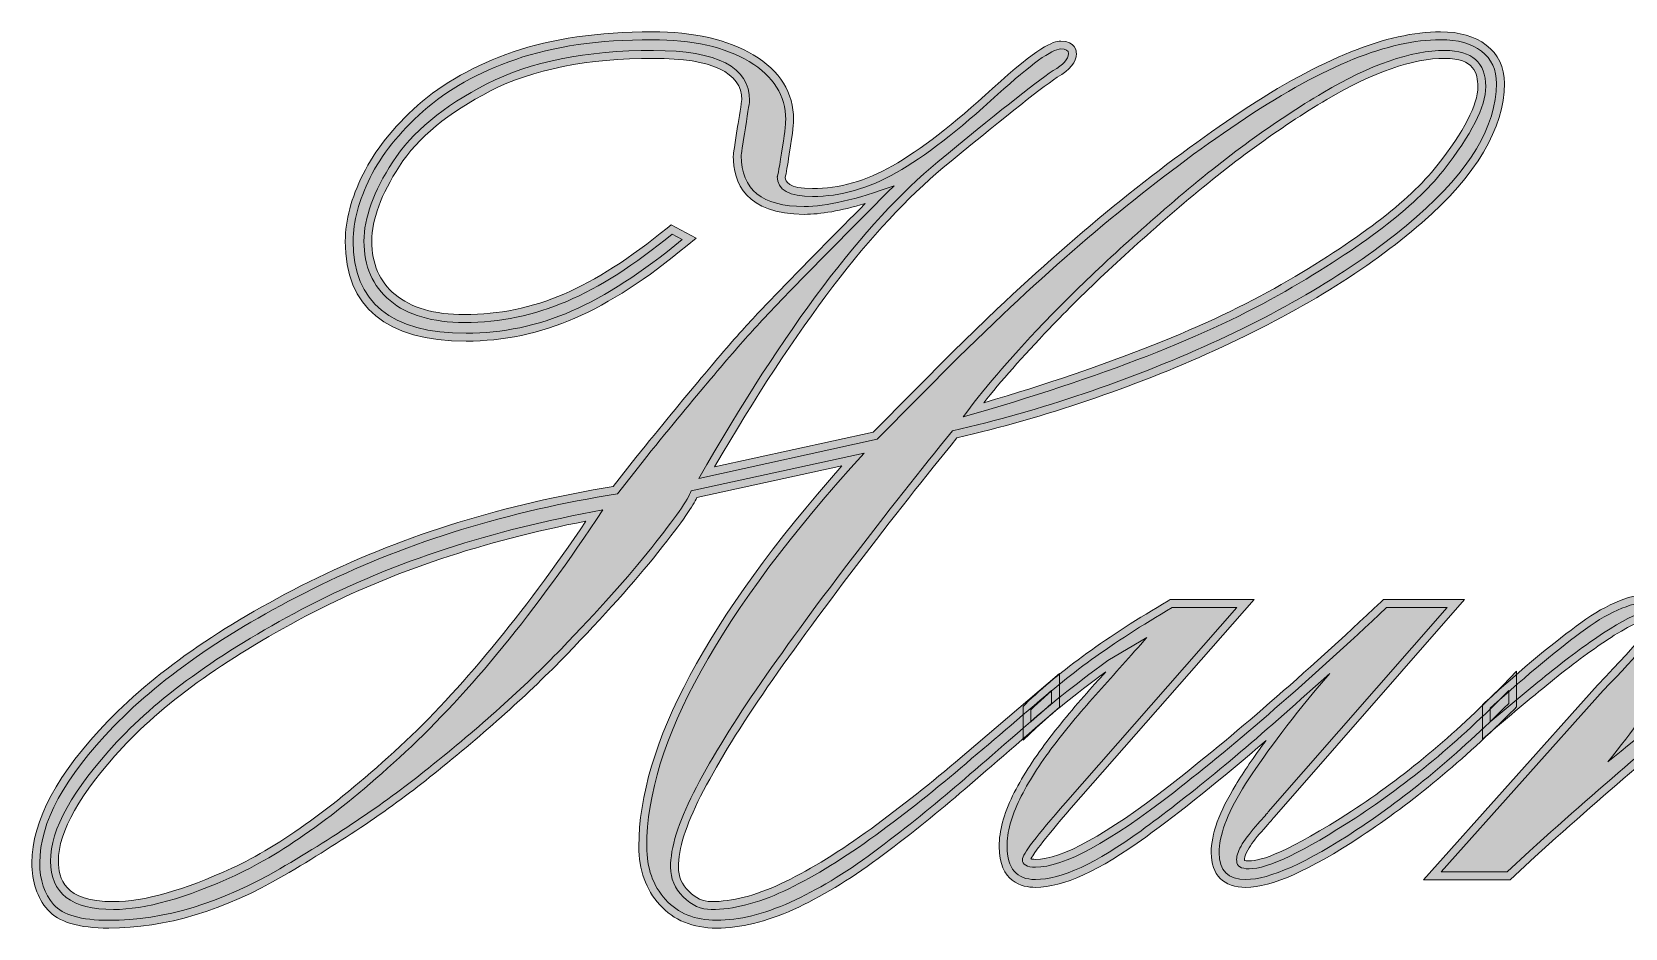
# Model space of a CAD drawing. Header units: inches. Extents: x 287 to 692, y -244 to -130.
# Drawn here: x 286.9 to 489.4, y -244.2 to -130.3 of the extents above; entities that cross this region are included whole.
import ezdxf

# ---------------------------------------------------------------- set-up
doc = ezdxf.new("R2010")
doc.units = ezdxf.units.IN
doc.header["$MEASUREMENT"] = 0
doc.layers.add('Layer 1', color=7, linetype='Continuous')

# ---------------------------------------------------------------- blocks, each defined once
blk = doc.blocks.new('block 2')
at = {"layer": 'Layer 1', "true_color": 0x231f20}
h = blk.add_hatch(color=250, dxfattribs=at)
h.dxf.hatch_style = 2
edge = h.paths.add_edge_path()
edge.add_spline(control_points=[(373.9, -244.23), (370.89, -244.23), (368.45, -243.23), (366.67, -241.26), (364.91, -239.33), (364.02, -236.83), (364.02, -233.85), (364.02, -221.08), (372.7, -204.82), (389.84, -185.49), (389.84, -185.49), (371.4, -189.51), (371.4, -189.51), (370.93, -190.47), (369.76, -192.32), (366.43, -196.49), (363.46, -200.21), (359.56, -204.58), (354.85, -209.45), (350.12, -214.34), (344.42, -219.47), (337.91, -224.67), (332.75, -228.85), (326.35, -233.18), (318.89, -237.55), (311.32, -241.98), (303.84, -244.23), (296.66, -244.23), (292.81, -244.23), (290.26, -243.46), (288.88, -241.89), (287.54, -240.37), (286.87, -238.36), (286.87, -235.91), (286.87, -230.58), (290.14, -224.52), (296.58, -217.88), (302.91, -211.34), (311.86, -205.23), (323.17, -199.7), (334.37, -194.24), (347.01, -190.33), (360.76, -188.1), (360.76, -188.1), (363.64, -184.41), (363.64, -184.41), (370.02, -176.53), (374.75, -170.9), (377.71, -167.65), (380.33, -164.77), (385.39, -159.57), (392.78, -152.15), (389.69, -153.06), (387.13, -153.51), (385.04, -153.51), (377.59, -153.51), (376.03, -149.46), (376.03, -146.06), (376.03, -145.94), (376.03, -145.78), (376.58, -142.34), (376.72, -141.47), (377.08, -139.17), (377.11, -138.94), (377.1, -135.48), (373.33, -133.68), (365.9, -133.68), (357.5, -133.68), (350.53, -135.07), (345.16, -137.82), (339.81, -140.56), (335.92, -143.78), (333.58, -147.39), (331.26, -150.98), (330.08, -154.18), (330.08, -156.9), (330.08, -159.81), (331.05, -162.03), (333.04, -163.7), (335.06, -165.39), (338.03, -166.25), (341.87, -166.25), (346.21, -166.25), (350.45, -165.38), (354.47, -163.65), (358.53, -161.9), (362.95, -159.08), (367.61, -155.25), (367.61, -155.25), (368.12, -154.82), (368.12, -154.82), (368.12, -154.82), (371.29, -156.53), (371.29, -156.53), (371.29, -156.53), (370.15, -157.47), (370.15, -157.47), (365.09, -161.68), (360.29, -164.79), (355.9, -166.7), (351.46, -168.64), (346.81, -169.62), (342.07, -169.62), (331.88, -169.62), (326.71, -165.34), (326.71, -156.9), (326.71, -154.28), (327.47, -151.42), (328.97, -148.4), (330.45, -145.4), (332.79, -142.46), (335.93, -139.65), (339.08, -136.84), (343.15, -134.56), (348.04, -132.86), (352.91, -131.17), (358.85, -130.31), (365.7, -130.31), (371, -130.31), (375.33, -131.3), (378.57, -133.24), (381.97, -135.28), (383.69, -138.05), (383.69, -141.47), (383.69, -141.88), (383.64, -142.78), (383.14, -145.88), (382.91, -147.35), (382.76, -148.27), (382.62, -148.83), (382.65, -149.29), (382.96, -150.24), (386.11, -150.24), (389.44, -150.24), (392.85, -149.26), (396.27, -147.34), (399.76, -145.37), (404.04, -142.06), (408.97, -137.51), (414.82, -132.2), (416.64, -131.49), (417.65, -131.49), (419.54, -131.49), (419.63, -132.81), (419.63, -133.07), (419.63, -134.18), (418.84, -135.16), (417.21, -136.07), (414.69, -137.82), (409.8, -141.7), (402.67, -147.61), (393.75, -154.98), (383.99, -167.76), (373.65, -185.61), (373.65, -185.61), (393.81, -181.18), (393.81, -181.18), (393.81, -181.18), (403.96, -170.94), (403.96, -170.94), (403.96, -170.94), (409.54, -165.56), (409.54, -165.56), (420.15, -155.53), (430.6, -147.08), (440.59, -140.44), (450.7, -133.72), (459.22, -130.31), (465.9, -130.31), (468.33, -130.31), (470.29, -130.88), (471.73, -131.99), (473.25, -133.16), (474.03, -134.81), (474.03, -136.88), (474.03, -142.56), (470.49, -148.52), (463.53, -154.58), (456.71, -160.51), (447.86, -165.96), (437.21, -170.8), (426.69, -175.58), (415.67, -179.32), (404.44, -181.92), (400.5, -186.76), (396.21, -192.21), (391.69, -198.13), (387.11, -204.14), (383.09, -209.64), (379.76, -214.5), (376.45, -219.32), (373.79, -223.68), (371.87, -227.47), (369.99, -231.15), (369.05, -234.19), (369.05, -236.49), (369.05, -237.66), (369.48, -238.66), (370.36, -239.54), (371.25, -240.43), (372.19, -240.86), (373.22, -240.86), (375.86, -240.86), (378.82, -240.11), (382.03, -238.61), (385.31, -237.08), (388.93, -234.9), (392.8, -232.12), (396.7, -229.31), (400.55, -226.29), (404.26, -223.13), (404.26, -223.13), (417.48, -211.86), (417.48, -211.86), (417.48, -211.86), (417.48, -216.15), (417.48, -216.15), (417.48, -216.15), (417.14, -216.45), (417.14, -216.45), (412.19, -220.74), (408.09, -224.29), (404.83, -227.09), (401.56, -229.9), (398.06, -232.69), (394.42, -235.39), (390.73, -238.12), (387.12, -240.29), (383.69, -241.85), (380.19, -243.43), (376.9, -244.23), (373.9, -244.23)], knot_values=[0, 0, 0, 0, 1, 1, 1, 2, 2, 2, 3, 3, 3, 4, 4, 4, 5, 5, 5, 6, 6, 6, 7, 7, 7, 8, 8, 8, 9, 9, 9, 10, 10, 10, 11, 11, 11, 12, 12, 12, 13, 13, 13, 14, 14, 14, 15, 15, 15, 16, 16, 16, 17, 17, 17, 18, 18, 18, 19, 19, 19, 20, 20, 20, 21, 21, 21, 22, 22, 22, 23, 23, 23, 24, 24, 24, 25, 25, 25, 26, 26, 26, 27, 27, 27, 28, 28, 28, 29, 29, 29, 30, 30, 30, 31, 31, 31, 32, 32, 32, 33, 33, 33, 34, 34, 34, 35, 35, 35, 36, 36, 36, 37, 37, 37, 38, 38, 38, 39, 39, 39, 40, 40, 40, 41, 41, 41, 42, 42, 42, 43, 43, 43, 44, 44, 44, 45, 45, 45, 46, 46, 46, 47, 47, 47, 48, 48, 48, 49, 49, 49, 50, 50, 50, 51, 51, 51, 52, 52, 52, 53, 53, 53, 54, 54, 54, 55, 55, 55, 56, 56, 56, 57, 57, 57, 58, 58, 58, 59, 59, 59, 60, 60, 60, 61, 61, 61, 62, 62, 62, 63, 63, 63, 64, 64, 64, 65, 65, 65, 66, 66, 66, 67, 67, 67, 68, 68, 68, 69, 69, 69, 70, 70, 70, 71, 71, 71, 72, 72, 72, 73, 73, 73, 74, 74, 74, 75, 75, 75, 76, 76, 76, 77, 77, 77, 77], degree=3, periodic=1)
edge = h.paths.add_edge_path()
edge.add_spline(control_points=[(357.3, -192.5), (344.28, -195.03), (332.63, -198.92), (322.65, -204.08), (312.1, -209.54), (303.94, -215.31), (298.42, -221.25), (292.99, -227.09), (290.24, -231.95), (290.24, -235.71), (290.24, -237.92), (290.96, -240.86), (297.24, -240.86), (301.12, -240.86), (306.18, -239.43), (312.3, -236.61), (318.46, -233.77), (325.65, -228.56), (333.67, -221.11), (341.3, -214.03), (349.24, -204.42), (357.3, -192.5)], knot_values=[0, 0, 0, 0, 1, 1, 1, 2, 2, 2, 3, 3, 3, 4, 4, 4, 5, 5, 5, 6, 6, 6, 7, 7, 7, 7], degree=3, periodic=1)
edge = h.paths.add_edge_path()
edge.add_spline(control_points=[(466.48, -133.68), (462.39, -133.68), (457.34, -135.44), (451.46, -138.91), (445.49, -142.45), (439.18, -147.05), (432.71, -152.58), (426.22, -158.14), (420.66, -163.34), (416.18, -168.04), (412.78, -171.61), (409.99, -174.77), (407.86, -177.46), (423.85, -172.74), (436.56, -167.68), (445.67, -162.43), (455.28, -156.89), (461.93, -151.82), (465.45, -147.35), (468.91, -142.96), (470.66, -139.57), (470.66, -137.27), (470.66, -135.6), (470.18, -133.68), (466.48, -133.68)], knot_values=[0, 0, 0, 0, 1, 1, 1, 2, 2, 2, 3, 3, 3, 4, 4, 4, 5, 5, 5, 6, 6, 6, 7, 7, 7, 8, 8, 8, 8], degree=3, periodic=1)
h = blk.add_hatch(color=250, dxfattribs=at)
h.dxf.hatch_style = 2
edge = h.paths.add_edge_path()
edge.add_spline(control_points=[(368.24, -156.02), (368.24, -156.02), (369.51, -156.71), (369.51, -156.71), (364.5, -160.87), (359.83, -163.9), (355.5, -165.79), (351.17, -167.68), (346.69, -168.62), (342.07, -168.62), (332.5, -168.62), (327.71, -164.71), (327.71, -156.9), (327.71, -154.43), (328.43, -151.74), (329.86, -148.84), (331.29, -145.95), (333.54, -143.13), (336.6, -140.4), (339.66, -137.66), (343.58, -135.47), (348.37, -133.81), (353.15, -132.15), (358.93, -131.31), (365.7, -131.31), (370.84, -131.31), (374.96, -132.24), (378.06, -134.1), (381.15, -135.95), (382.69, -138.41), (382.69, -141.47), (382.69, -142.06), (382.51, -143.47), (382.16, -145.72), (381.8, -147.97), (381.62, -148.96), (381.62, -148.7), (381.62, -150.39), (383.12, -151.24), (386.11, -151.24), (389.63, -151.24), (393.18, -150.23), (396.76, -148.21), (400.34, -146.19), (404.63, -142.87), (409.65, -138.25), (413.88, -134.41), (416.55, -132.49), (417.65, -132.49), (418.3, -132.49), (418.63, -132.68), (418.63, -133.07), (418.63, -133.79), (417.98, -134.51), (416.68, -135.22), (414.14, -136.98), (409.26, -140.85), (402.03, -146.84), (392.65, -154.59), (382.53, -168), (371.66, -187.08), (371.66, -187.08), (394.31, -182.1), (394.31, -182.1), (394.31, -182.1), (404.67, -171.65), (404.67, -171.65), (404.67, -171.65), (410.23, -166.28), (410.23, -166.28), (420.84, -156.25), (431.15, -147.92), (441.14, -141.28), (451.13, -134.64), (459.39, -131.31), (465.9, -131.31), (468.11, -131.31), (469.85, -131.8), (471.12, -132.78), (472.39, -133.76), (473.03, -135.12), (473.03, -136.88), (473.03, -142.29), (469.64, -147.93), (462.87, -153.82), (456.1, -159.72), (447.41, -165.07), (436.8, -169.89), (426.18, -174.71), (415.21, -178.42), (403.89, -181.02), (399.85, -185.97), (395.52, -191.47), (390.9, -197.53), (386.27, -203.58), (382.29, -209.05), (378.93, -213.93), (375.58, -218.82), (372.93, -223.18), (370.98, -227.02), (369.02, -230.86), (368.05, -234.02), (368.05, -236.49), (368.05, -237.92), (368.58, -239.18), (369.66, -240.25), (370.73, -241.33), (371.92, -241.86), (373.22, -241.86), (376.02, -241.86), (379.1, -241.08), (382.45, -239.52), (385.8, -237.96), (389.45, -235.76), (393.39, -232.93), (397.33, -230.09), (401.17, -227.08), (404.91, -223.89), (408.65, -220.7), (412.51, -217.42), (416.48, -214.03), (416.48, -214.03), (416.48, -215.69), (416.48, -215.69), (411.53, -219.99), (407.43, -223.54), (404.18, -226.33), (400.92, -229.13), (397.47, -231.89), (393.83, -234.59), (390.18, -237.29), (386.66, -239.41), (383.28, -240.93), (379.89, -242.46), (376.77, -243.23), (373.9, -243.23), (371.17, -243.23), (369.01, -242.35), (367.41, -240.59), (365.81, -238.83), (365.02, -236.59), (365.02, -233.85), (365.02, -220.77), (374.23, -204.1), (392.65, -183.85), (392.65, -183.85), (370.68, -188.64), (370.68, -188.64), (370.29, -189.75), (368.61, -192.15), (365.65, -195.87), (362.69, -199.58), (358.85, -203.87), (354.13, -208.76), (349.41, -213.64), (343.79, -218.69), (337.28, -223.89), (332.14, -228.06), (325.84, -232.33), (318.39, -236.69), (310.93, -241.05), (303.69, -243.23), (296.66, -243.23), (293.14, -243.23), (290.8, -242.56), (289.63, -241.23), (288.46, -239.89), (287.87, -238.12), (287.87, -235.91), (287.87, -230.83), (291.01, -225.05), (297.29, -218.57), (303.58, -212.09), (312.35, -206.1), (323.61, -200.6), (334.87, -195.1), (347.44, -191.24), (361.31, -189.03), (361.31, -189.03), (364.43, -185.03), (364.43, -185.03), (370.81, -177.15), (375.48, -171.58), (378.45, -168.33), (381.41, -165.07), (387.41, -158.92), (396.46, -149.87), (391.64, -151.63), (387.84, -152.51), (385.04, -152.51), (379.7, -152.51), (377.03, -150.36), (377.03, -146.06), (377.03, -145.93), (377.21, -144.74), (377.57, -142.5), (377.92, -140.25), (378.1, -139.1), (378.1, -139.03), (378.1, -134.8), (374.03, -132.68), (365.9, -132.68), (357.3, -132.68), (350.24, -134.1), (344.71, -136.93), (339.17, -139.76), (335.18, -143.07), (332.74, -146.84), (330.3, -150.62), (329.08, -153.97), (329.08, -156.9), (329.08, -160.09), (330.19, -162.61), (332.4, -164.47), (334.61, -166.32), (337.77, -167.25), (341.87, -167.25), (346.37, -167.25), (350.69, -166.36), (354.86, -164.57), (359.03, -162.78), (363.49, -159.93), (368.24, -156.02)], knot_values=[0, 0, 0, 0, 1, 1, 1, 2, 2, 2, 3, 3, 3, 4, 4, 4, 5, 5, 5, 6, 6, 6, 7, 7, 7, 8, 8, 8, 9, 9, 9, 10, 10, 10, 11, 11, 11, 12, 12, 12, 13, 13, 13, 14, 14, 14, 15, 15, 15, 16, 16, 16, 17, 17, 17, 18, 18, 18, 19, 19, 19, 20, 20, 20, 21, 21, 21, 22, 22, 22, 23, 23, 23, 24, 24, 24, 25, 25, 25, 26, 26, 26, 27, 27, 27, 28, 28, 28, 29, 29, 29, 30, 30, 30, 31, 31, 31, 32, 32, 32, 33, 33, 33, 34, 34, 34, 35, 35, 35, 36, 36, 36, 37, 37, 37, 38, 38, 38, 39, 39, 39, 40, 40, 40, 41, 41, 41, 42, 42, 42, 43, 43, 43, 44, 44, 44, 45, 45, 45, 46, 46, 46, 47, 47, 47, 48, 48, 48, 49, 49, 49, 50, 50, 50, 51, 51, 51, 52, 52, 52, 53, 53, 53, 54, 54, 54, 55, 55, 55, 56, 56, 56, 57, 57, 57, 58, 58, 58, 59, 59, 59, 60, 60, 60, 61, 61, 61, 62, 62, 62, 63, 63, 63, 64, 64, 64, 65, 65, 65, 66, 66, 66, 67, 67, 67, 68, 68, 68, 69, 69, 69, 70, 70, 70, 71, 71, 71, 72, 72, 72, 73, 73, 73, 74, 74, 74, 74], degree=3, periodic=1)
edge = h.paths.add_edge_path()
edge.add_spline(control_points=[(359.45, -191.08), (345.32, -193.62), (332.9, -197.66), (322.2, -203.19), (311.49, -208.72), (303.31, -214.52), (297.68, -220.57), (292.05, -226.63), (289.24, -231.67), (289.24, -235.71), (289.24, -239.81), (291.91, -241.86), (297.24, -241.86), (301.28, -241.86), (306.44, -240.41), (312.72, -237.52), (319.01, -234.62), (326.21, -229.4), (334.35, -221.84), (342.49, -214.29), (350.86, -204.04), (359.45, -191.08)], knot_values=[0, 0, 0, 0, 1, 1, 1, 2, 2, 2, 3, 3, 3, 4, 4, 4, 5, 5, 5, 6, 6, 6, 7, 7, 7, 7], degree=3, periodic=1)
edge = h.paths.add_edge_path()
edge.add_spline(control_points=[(405.25, -179.26), (422.77, -174.25), (436.4, -168.93), (446.17, -163.3), (455.94, -157.67), (462.63, -152.56), (466.24, -147.97), (469.85, -143.38), (471.66, -139.81), (471.66, -137.27), (471.66, -134.21), (469.93, -132.68), (466.48, -132.68), (462.19, -132.68), (457.01, -134.47), (450.96, -138.05), (444.9, -141.63), (438.6, -146.22), (432.06, -151.82), (425.52, -157.42), (419.98, -162.6), (415.46, -167.35), (410.93, -172.1), (407.53, -176.08), (405.25, -179.26)], knot_values=[0, 0, 0, 0, 1, 1, 1, 2, 2, 2, 3, 3, 3, 4, 4, 4, 5, 5, 5, 6, 6, 6, 7, 7, 7, 8, 8, 8, 8], degree=3, periodic=1)
h = blk.add_hatch(color=250, dxfattribs=at)
h.dxf.hatch_style = 2
edge = h.paths.add_edge_path()
edge.add_spline(control_points=[(441.19, -239.05), (438.34, -239.05), (436.77, -237.48), (436.77, -234.64), (436.77, -232.28), (437.79, -229.46), (439.9, -226.01), (440.9, -224.37), (442.19, -222.48), (443.75, -220.37), (438, -225.33), (432.87, -229.46), (428.45, -232.66), (422.52, -236.96), (417.94, -239.05), (414.43, -239.05), (412.71, -239.05), (409.82, -238.38), (409.82, -233.85), (409.82, -231.89), (410.4, -229.72), (411.53, -227.41), (412.63, -225.18), (414.11, -222.84), (415.93, -220.45), (417.73, -218.1), (419.67, -215.76), (421.7, -213.51), (422.25, -212.89), (422.8, -212.28), (423.36, -211.66), (419.35, -214.64), (416.38, -217.03), (414.53, -218.76), (414.53, -218.76), (412.85, -220.34), (412.85, -220.34), (412.85, -220.34), (412.85, -216.05), (412.85, -216.05), (412.85, -216.05), (413.15, -215.75), (413.15, -215.75), (417.49, -211.55), (423.6, -207.13), (431.31, -202.62), (431.31, -202.62), (431.54, -202.48), (431.54, -202.48), (431.54, -202.48), (442.23, -202.48), (442.23, -202.48), (442.23, -202.48), (418.99, -228.95), (418.99, -228.95), (415.11, -233.39), (414.1, -234.92), (413.84, -235.44), (413.95, -235.46), (414.14, -235.49), (414.43, -235.49), (417.77, -235.49), (423.47, -232.36), (431.4, -226.18), (439.47, -219.88), (448.55, -212), (458.38, -202.75), (458.38, -202.75), (458.66, -202.48), (458.66, -202.48), (458.66, -202.48), (468.98, -202.48), (468.98, -202.48), (468.98, -202.48), (444.77, -230.12), (444.77, -230.12), (444.53, -230.42), (443.99, -231.04), (443.16, -231.98), (442.4, -232.83), (441.81, -233.61), (441.43, -234.3), (441.01, -235.02), (440.99, -235.42), (441.01, -235.58), (441.01, -235.58), (441.02, -235.62), (441.02, -235.62), (441.1, -235.65), (441.28, -235.69), (441.58, -235.69), (443.09, -235.69), (446.58, -234.59), (454.61, -229.35), (461.16, -225.09), (467.64, -219.7), (473.87, -213.33), (473.87, -213.33), (475.59, -211.58), (475.59, -211.58), (475.59, -211.58), (475.59, -216.1), (475.59, -216.1), (475.59, -216.1), (475.3, -216.4), (475.3, -216.4), (468.83, -222.86), (462.29, -228.29), (455.85, -232.54), (449.21, -236.92), (444.42, -239.05), (441.19, -239.05)], knot_values=[0, 0, 0, 0, 1, 1, 1, 2, 2, 2, 3, 3, 3, 4, 4, 4, 5, 5, 5, 6, 6, 6, 7, 7, 7, 8, 8, 8, 9, 9, 9, 10, 10, 10, 11, 11, 11, 12, 12, 12, 13, 13, 13, 14, 14, 14, 15, 15, 15, 16, 16, 16, 17, 17, 17, 18, 18, 18, 19, 19, 19, 20, 20, 20, 21, 21, 21, 22, 22, 22, 23, 23, 23, 24, 24, 24, 25, 25, 25, 26, 26, 26, 27, 27, 27, 28, 28, 28, 29, 29, 29, 30, 30, 30, 31, 31, 31, 32, 32, 32, 33, 33, 33, 34, 34, 34, 35, 35, 35, 36, 36, 36, 37, 37, 37, 37], degree=3, periodic=1)
h = blk.add_hatch(color=250, dxfattribs=at)
h.dxf.hatch_style = 2
edge = h.paths.add_edge_path()
edge.add_spline(control_points=[(533.38, -239.05), (530.28, -239.05), (528.57, -237.35), (528.57, -234.25), (528.57, -231.26), (529.58, -228.22), (531.57, -225.2), (533.49, -222.28), (536.76, -218.64), (541.29, -214.38), (548.41, -207.7), (548.78, -206.08), (548.78, -205.83), (548.78, -205.07), (548.57, -205.07), (548.22, -205.07), (547.38, -205.07), (544.9, -205.75), (537.72, -210.33), (532.12, -213.91), (525.82, -218.39), (519, -223.66), (512.19, -228.92), (506.52, -233.68), (502.13, -237.81), (502.13, -237.81), (501.84, -238.08), (501.84, -238.08), (501.84, -238.08), (490.98, -238.08), (490.98, -238.08), (490.98, -238.08), (507.64, -219.8), (507.64, -219.8), (508.69, -218.68), (510.27, -217.02), (512.39, -214.8), (514.48, -212.62), (516.29, -210.61), (517.77, -208.85), (519.68, -206.56), (519.77, -205.89), (519.78, -205.82), (519.78, -205.81), (519.77, -205.69), (519.57, -205.43), (519.53, -205.39), (519.43, -205.26), (519.02, -205.26), (515.62, -205.26), (510.34, -208.05), (503.33, -213.55), (496.15, -219.17), (487.6, -226.45), (477.89, -235.18), (477.89, -235.18), (474.79, -238.08), (474.79, -238.08), (474.79, -238.08), (463.76, -238.08), (463.76, -238.08), (463.76, -238.08), (485.85, -213.36), (485.85, -213.36), (491.9, -207.15), (492.57, -205.68), (492.64, -205.38), (492.63, -205.22), (492.6, -205.12), (492.58, -205.07), (492.58, -205.07), (492.52, -205.07), (492.46, -205.07), (491.83, -205.07), (490.55, -205.41), (488.01, -207.01), (485.84, -208.39), (483.43, -210.13), (480.88, -212.17), (478.29, -214.25), (475.6, -216.47), (472.9, -218.79), (472.9, -218.79), (471.24, -220.21), (471.24, -220.21), (471.24, -220.21), (471.24, -215.83), (471.24, -215.83), (471.24, -215.83), (471.57, -215.54), (471.57, -215.54), (476.4, -211.16), (480.51, -207.75), (483.77, -205.41), (487.18, -202.95), (490.3, -201.7), (493.05, -201.7), (494.59, -201.7), (497.17, -202.38), (497.17, -206.9), (497.17, -209.42), (496.43, -211.89), (494.97, -214.22), (494.45, -215.04), (493.8, -216), (493.02, -217.09), (499, -212.32), (503.75, -208.75), (507.19, -206.46), (511.92, -203.3), (516.1, -201.7), (519.61, -201.7), (522.58, -201.7), (524.22, -203.24), (524.22, -206.02), (524.22, -209.54), (522.4, -213.87), (518.69, -219.17), (521.94, -216.78), (525.07, -214.48), (528.1, -212.25), (532.08, -209.31), (535.98, -206.8), (539.69, -204.8), (543.55, -202.72), (546.6, -201.7), (549, -201.7), (550.35, -201.7), (551.48, -202.26), (552.29, -203.32), (553.04, -204.31), (553.42, -205.71), (553.42, -207.49), (553.42, -210.68), (552.36, -213.84), (550.27, -216.89), (548.22, -219.87), (544.71, -223.22), (539.83, -226.84), (537.93, -228.24), (536.11, -229.87), (534.4, -231.7), (532.19, -234.08), (532.04, -234.78), (532.03, -234.85), (532.03, -235.11), (532.03, -235.69), (533.77, -235.69), (536.4, -235.69), (540.03, -233.99), (544.55, -230.66), (549.22, -227.21), (556.28, -221.49), (565.54, -213.66), (565.54, -213.66), (567.19, -212.26), (567.19, -212.26), (567.19, -212.26), (567.19, -216.54), (567.19, -216.54), (567.19, -216.54), (566.84, -216.84), (566.84, -216.84), (558.01, -224.44), (551.14, -230.07), (546.43, -233.58), (541.55, -237.21), (537.16, -239.05), (533.38, -239.05)], knot_values=[0, 0, 0, 0, 1, 1, 1, 2, 2, 2, 3, 3, 3, 4, 4, 4, 5, 5, 5, 6, 6, 6, 7, 7, 7, 8, 8, 8, 9, 9, 9, 10, 10, 10, 11, 11, 11, 12, 12, 12, 13, 13, 13, 14, 14, 14, 15, 15, 15, 16, 16, 16, 17, 17, 17, 18, 18, 18, 19, 19, 19, 20, 20, 20, 21, 21, 21, 22, 22, 22, 23, 23, 23, 24, 24, 24, 25, 25, 25, 26, 26, 26, 27, 27, 27, 28, 28, 28, 29, 29, 29, 30, 30, 30, 31, 31, 31, 32, 32, 32, 33, 33, 33, 34, 34, 34, 35, 35, 35, 36, 36, 36, 37, 37, 37, 38, 38, 38, 39, 39, 39, 40, 40, 40, 41, 41, 41, 42, 42, 42, 43, 43, 43, 44, 44, 44, 45, 45, 45, 46, 46, 46, 47, 47, 47, 48, 48, 48, 49, 49, 49, 50, 50, 50, 51, 51, 51, 52, 52, 52, 53, 53, 53, 54, 54, 54, 55, 55, 55, 56, 56, 56, 56], degree=3, periodic=1)
h = blk.add_hatch(color=250, dxfattribs=at)
h.dxf.hatch_style = 2
edge = h.paths.add_edge_path()
edge.add_spline(control_points=[(413.85, -218.03), (413.85, -218.03), (413.85, -216.47), (413.85, -216.47), (418.14, -212.31), (424.13, -207.98), (431.81, -203.48), (431.81, -203.48), (440.02, -203.48), (440.02, -203.48), (440.02, -203.48), (418.24, -228.29), (418.24, -228.29), (414.6, -232.46), (412.77, -234.86), (412.77, -235.51), (412.77, -236.17), (413.33, -236.49), (414.43, -236.49), (418.01, -236.49), (423.87, -233.32), (432.01, -226.97), (440.15, -220.62), (449.16, -212.79), (459.06, -203.48), (459.06, -203.48), (466.78, -203.48), (466.78, -203.48), (466.78, -203.48), (444.02, -229.46), (444.02, -229.46), (443.76, -229.79), (443.22, -230.4), (442.41, -231.32), (441.6, -232.23), (440.98, -233.06), (440.56, -233.81), (440.13, -234.55), (439.95, -235.19), (440.02, -235.71), (440.02, -236.36), (440.54, -236.69), (441.58, -236.69), (443.99, -236.69), (448.51, -234.52), (455.15, -230.19), (461.8, -225.86), (468.27, -220.48), (474.59, -214.03), (474.59, -214.03), (474.59, -215.69), (474.59, -215.69), (468.14, -222.14), (461.71, -227.47), (455.3, -231.71), (448.89, -235.94), (444.18, -238.05), (441.19, -238.05), (438.91, -238.05), (437.77, -236.92), (437.77, -234.64), (437.77, -232.49), (438.76, -229.79), (440.75, -226.53), (442.74, -223.28), (445.81, -219.11), (449.98, -214.03), (449.98, -214.03), (451.83, -211.88), (451.83, -211.88), (451.83, -211.88), (448.22, -215.1), (448.22, -215.1), (440.34, -222.14), (433.56, -227.72), (427.86, -231.85), (422.16, -235.99), (417.69, -238.05), (414.43, -238.05), (412.02, -238.05), (410.82, -236.65), (410.82, -233.85), (410.82, -232.03), (411.36, -230.03), (412.43, -227.85), (413.5, -225.67), (414.94, -223.41), (416.73, -221.06), (418.52, -218.72), (420.42, -216.42), (422.44, -214.18), (424.46, -211.93), (426.51, -209.64), (428.59, -207.29), (428.59, -207.29), (423.61, -210.22), (423.61, -210.22), (419.12, -213.54), (415.86, -216.15), (413.85, -218.03)], knot_values=[0, 0, 0, 0, 1, 1, 1, 2, 2, 2, 3, 3, 3, 4, 4, 4, 5, 5, 5, 6, 6, 6, 7, 7, 7, 8, 8, 8, 9, 9, 9, 10, 10, 10, 11, 11, 11, 12, 12, 12, 13, 13, 13, 14, 14, 14, 15, 15, 15, 16, 16, 16, 17, 17, 17, 18, 18, 18, 19, 19, 19, 20, 20, 20, 21, 21, 21, 22, 22, 22, 23, 23, 23, 24, 24, 24, 25, 25, 25, 26, 26, 26, 27, 27, 27, 28, 28, 28, 29, 29, 29, 30, 30, 30, 31, 31, 31, 32, 32, 32, 33, 33, 33, 33], degree=3, periodic=1)
h = blk.add_hatch(color=250, dxfattribs=at)
h.dxf.hatch_style = 2
edge = h.paths.add_edge_path()
edge.add_spline(control_points=[(472.24, -218.03), (472.24, -218.03), (472.24, -216.28), (472.24, -216.28), (477.06, -211.92), (481.1, -208.56), (484.35, -206.22), (487.61, -203.87), (490.51, -202.7), (493.05, -202.7), (495.13, -202.7), (496.17, -204.1), (496.17, -206.9), (496.17, -209.25), (495.49, -211.51), (494.12, -213.69), (492.75, -215.87), (490.44, -219.01), (487.19, -223.11), (496.3, -215.63), (503.15, -210.35), (507.74, -207.29), (512.33, -204.23), (516.29, -202.7), (519.61, -202.7), (522.02, -202.7), (523.22, -203.81), (523.22, -206.02), (523.22, -210.45), (519.96, -216.54), (513.46, -224.28), (513.46, -224.28), (516.19, -222.23), (516.19, -222.23), (520.55, -219.04), (524.72, -215.98), (528.69, -213.05), (532.66, -210.12), (536.49, -207.67), (540.16, -205.68), (543.84, -203.7), (546.79, -202.7), (549, -202.7), (550.04, -202.7), (550.87, -203.11), (551.49, -203.92), (552.11, -204.74), (552.42, -205.92), (552.42, -207.49), (552.42, -210.48), (551.43, -213.43), (549.44, -216.33), (547.46, -219.22), (544.05, -222.46), (539.24, -226.04), (537.28, -227.47), (535.43, -229.13), (533.67, -231.02), (531.91, -232.91), (531.03, -234.18), (531.03, -234.83), (531.03, -236.07), (531.95, -236.69), (533.77, -236.69), (536.63, -236.69), (540.42, -234.95), (545.14, -231.46), (549.87, -227.98), (556.88, -222.3), (566.19, -214.42), (566.19, -214.42), (566.19, -216.08), (566.19, -216.08), (557.34, -223.7), (550.55, -229.26), (545.83, -232.78), (541.11, -236.3), (536.96, -238.05), (533.38, -238.05), (530.84, -238.05), (529.57, -236.78), (529.57, -234.25), (529.57, -231.45), (530.51, -228.61), (532.4, -225.75), (534.29, -222.88), (537.48, -219.34), (541.97, -215.1), (547.18, -210.22), (549.78, -207.13), (549.78, -205.83), (549.78, -204.66), (549.26, -204.07), (548.22, -204.07), (546.53, -204.07), (542.85, -205.88), (537.19, -209.49), (531.52, -213.1), (525.26, -217.56), (518.39, -222.87), (511.52, -228.17), (505.87, -232.91), (501.44, -237.08), (501.44, -237.08), (493.24, -237.08), (493.24, -237.08), (493.24, -237.08), (508.38, -220.48), (508.38, -220.48), (509.42, -219.37), (511, -217.71), (513.11, -215.5), (515.23, -213.28), (517.04, -211.28), (518.53, -209.49), (520.03, -207.7), (520.78, -206.48), (520.78, -205.83), (520.78, -205.5), (520.63, -205.16), (520.34, -204.8), (520.05, -204.44), (519.61, -204.26), (519.02, -204.26), (515.38, -204.26), (509.94, -207.1), (502.71, -212.76), (495.49, -218.42), (486.99, -225.65), (477.23, -234.44), (477.23, -234.44), (474.39, -237.08), (474.39, -237.08), (474.39, -237.08), (465.99, -237.08), (465.99, -237.08), (465.99, -237.08), (486.6, -214.03), (486.6, -214.03), (491.29, -209.21), (493.63, -206.35), (493.63, -205.44), (493.63, -204.53), (493.24, -204.07), (492.46, -204.07), (491.35, -204.07), (489.69, -204.77), (487.48, -206.17), (485.27, -207.57), (482.86, -209.31), (480.25, -211.39), (477.65, -213.48), (474.98, -215.69), (472.24, -218.03)], knot_values=[0, 0, 0, 0, 1, 1, 1, 2, 2, 2, 3, 3, 3, 4, 4, 4, 5, 5, 5, 6, 6, 6, 7, 7, 7, 8, 8, 8, 9, 9, 9, 10, 10, 10, 11, 11, 11, 12, 12, 12, 13, 13, 13, 14, 14, 14, 15, 15, 15, 16, 16, 16, 17, 17, 17, 18, 18, 18, 19, 19, 19, 20, 20, 20, 21, 21, 21, 22, 22, 22, 23, 23, 23, 24, 24, 24, 25, 25, 25, 26, 26, 26, 27, 27, 27, 28, 28, 28, 29, 29, 29, 30, 30, 30, 31, 31, 31, 32, 32, 32, 33, 33, 33, 34, 34, 34, 35, 35, 35, 36, 36, 36, 37, 37, 37, 38, 38, 38, 39, 39, 39, 40, 40, 40, 41, 41, 41, 42, 42, 42, 43, 43, 43, 44, 44, 44, 45, 45, 45, 46, 46, 46, 47, 47, 47, 48, 48, 48, 49, 49, 49, 50, 50, 50, 51, 51, 51, 51], degree=3, periodic=1)
at = {"layer": 'Layer 1', "lineweight": 0}
for points, knots in [([(373.9, -244.23), (370.89, -244.23), (368.45, -243.23), (366.67, -241.26), (364.91, -239.33), (364.02, -236.83), (364.02, -233.85), (364.02, -221.08), (372.7, -204.82), (389.84, -185.49), (389.84, -185.49), (371.4, -189.51), (371.4, -189.51), (370.93, -190.47), (369.76, -192.32), (366.43, -196.49), (363.46, -200.21), (359.56, -204.58), (354.85, -209.45), (350.12, -214.34), (344.42, -219.47), (337.91, -224.67), (332.75, -228.85), (326.35, -233.18), (318.89, -237.55), (311.32, -241.98), (303.84, -244.23), (296.66, -244.23), (292.81, -244.23), (290.26, -243.46), (288.88, -241.89), (287.54, -240.37), (286.87, -238.36), (286.87, -235.91), (286.87, -230.58), (290.14, -224.52), (296.58, -217.88), (302.91, -211.34), (311.86, -205.23), (323.17, -199.7), (334.37, -194.24), (347.01, -190.33), (360.76, -188.1), (360.76, -188.1), (363.64, -184.41), (363.64, -184.41), (370.02, -176.53), (374.75, -170.9), (377.71, -167.65), (380.33, -164.77), (385.39, -159.57), (392.78, -152.15), (389.69, -153.06), (387.13, -153.51), (385.04, -153.51), (377.59, -153.51), (376.03, -149.46), (376.03, -146.06), (376.03, -145.94), (376.03, -145.78), (376.58, -142.34), (376.72, -141.47), (377.08, -139.17), (377.11, -138.94), (377.1, -135.48), (373.33, -133.68), (365.9, -133.68), (357.5, -133.68), (350.53, -135.07), (345.16, -137.82), (339.81, -140.56), (335.92, -143.78), (333.58, -147.39), (331.26, -150.98), (330.08, -154.18), (330.08, -156.9), (330.08, -159.81), (331.05, -162.03), (333.04, -163.7), (335.06, -165.39), (338.03, -166.25), (341.87, -166.25), (346.21, -166.25), (350.45, -165.38), (354.47, -163.65), (358.53, -161.9), (362.95, -159.08), (367.61, -155.25), (367.61, -155.25), (368.12, -154.82), (368.12, -154.82), (368.12, -154.82), (371.29, -156.53), (371.29, -156.53), (371.29, -156.53), (370.15, -157.47), (370.15, -157.47), (365.09, -161.68), (360.29, -164.79), (355.9, -166.7), (351.46, -168.64), (346.81, -169.62), (342.07, -169.62), (331.88, -169.62), (326.71, -165.34), (326.71, -156.9), (326.71, -154.28), (327.47, -151.42), (328.97, -148.4), (330.45, -145.4), (332.79, -142.46), (335.93, -139.65), (339.08, -136.84), (343.15, -134.56), (348.04, -132.86), (352.91, -131.17), (358.85, -130.31), (365.7, -130.31), (371, -130.31), (375.33, -131.3), (378.57, -133.24), (381.97, -135.28), (383.69, -138.05), (383.69, -141.47), (383.69, -141.88), (383.64, -142.78), (383.14, -145.88), (382.91, -147.35), (382.76, -148.27), (382.62, -148.83), (382.65, -149.29), (382.96, -150.24), (386.11, -150.24), (389.44, -150.24), (392.85, -149.26), (396.27, -147.34), (399.76, -145.37), (404.04, -142.06), (408.97, -137.51), (414.82, -132.2), (416.64, -131.49), (417.65, -131.49), (419.54, -131.49), (419.63, -132.81), (419.63, -133.07), (419.63, -134.18), (418.84, -135.16), (417.21, -136.07), (414.69, -137.82), (409.8, -141.7), (402.67, -147.61), (393.75, -154.98), (383.99, -167.76), (373.65, -185.61), (373.65, -185.61), (393.81, -181.18), (393.81, -181.18), (393.81, -181.18), (403.96, -170.94), (403.96, -170.94), (403.96, -170.94), (409.54, -165.56), (409.54, -165.56), (420.15, -155.53), (430.6, -147.08), (440.59, -140.44), (450.7, -133.72), (459.22, -130.31), (465.9, -130.31), (468.33, -130.31), (470.29, -130.88), (471.73, -131.99), (473.25, -133.16), (474.03, -134.81), (474.03, -136.88), (474.03, -142.56), (470.49, -148.52), (463.53, -154.58), (456.71, -160.51), (447.86, -165.96), (437.21, -170.8), (426.69, -175.58), (415.67, -179.32), (404.44, -181.92), (400.5, -186.76), (396.21, -192.21), (391.69, -198.13), (387.11, -204.14), (383.09, -209.64), (379.76, -214.5), (376.45, -219.32), (373.79, -223.68), (371.87, -227.47), (369.99, -231.15), (369.05, -234.19), (369.05, -236.49), (369.05, -237.66), (369.48, -238.66), (370.36, -239.54), (371.25, -240.43), (372.19, -240.86), (373.22, -240.86), (375.86, -240.86), (378.82, -240.11), (382.03, -238.61), (385.31, -237.08), (388.93, -234.9), (392.8, -232.12), (396.7, -229.31), (400.55, -226.29), (404.26, -223.13), (404.26, -223.13), (417.48, -211.86), (417.48, -211.86), (417.48, -211.86), (417.48, -216.15), (417.48, -216.15), (417.48, -216.15), (417.14, -216.45), (417.14, -216.45), (412.19, -220.74), (408.09, -224.29), (404.83, -227.09), (401.56, -229.9), (398.06, -232.69), (394.42, -235.39), (390.73, -238.12), (387.12, -240.29), (383.69, -241.85), (380.19, -243.43), (376.9, -244.23), (373.9, -244.23)], [0, 0, 0, 0, 1, 1, 1, 2, 2, 2, 3, 3, 3, 4, 4, 4, 5, 5, 5, 6, 6, 6, 7, 7, 7, 8, 8, 8, 9, 9, 9, 10, 10, 10, 11, 11, 11, 12, 12, 12, 13, 13, 13, 14, 14, 14, 15, 15, 15, 16, 16, 16, 17, 17, 17, 18, 18, 18, 19, 19, 19, 20, 20, 20, 21, 21, 21, 22, 22, 22, 23, 23, 23, 24, 24, 24, 25, 25, 25, 26, 26, 26, 27, 27, 27, 28, 28, 28, 29, 29, 29, 30, 30, 30, 31, 31, 31, 32, 32, 32, 33, 33, 33, 34, 34, 34, 35, 35, 35, 36, 36, 36, 37, 37, 37, 38, 38, 38, 39, 39, 39, 40, 40, 40, 41, 41, 41, 42, 42, 42, 43, 43, 43, 44, 44, 44, 45, 45, 45, 46, 46, 46, 47, 47, 47, 48, 48, 48, 49, 49, 49, 50, 50, 50, 51, 51, 51, 52, 52, 52, 53, 53, 53, 54, 54, 54, 55, 55, 55, 56, 56, 56, 57, 57, 57, 58, 58, 58, 59, 59, 59, 60, 60, 60, 61, 61, 61, 62, 62, 62, 63, 63, 63, 64, 64, 64, 65, 65, 65, 66, 66, 66, 67, 67, 67, 68, 68, 68, 69, 69, 69, 70, 70, 70, 71, 71, 71, 72, 72, 72, 73, 73, 73, 74, 74, 74, 75, 75, 75, 76, 76, 76, 77, 77, 77, 77]), ([(368.24, -156.02), (368.24, -156.02), (369.51, -156.71), (369.51, -156.71), (364.5, -160.87), (359.83, -163.9), (355.5, -165.79), (351.17, -167.68), (346.69, -168.62), (342.07, -168.62), (332.5, -168.62), (327.71, -164.71), (327.71, -156.9), (327.71, -154.43), (328.43, -151.74), (329.86, -148.84), (331.29, -145.95), (333.54, -143.13), (336.6, -140.4), (339.66, -137.66), (343.58, -135.47), (348.37, -133.81), (353.15, -132.15), (358.93, -131.31), (365.7, -131.31), (370.84, -131.31), (374.96, -132.24), (378.06, -134.1), (381.15, -135.95), (382.69, -138.41), (382.69, -141.47), (382.69, -142.06), (382.51, -143.47), (382.16, -145.72), (381.8, -147.97), (381.62, -148.96), (381.62, -148.7), (381.62, -150.39), (383.12, -151.24), (386.11, -151.24), (389.63, -151.24), (393.18, -150.23), (396.76, -148.21), (400.34, -146.19), (404.63, -142.87), (409.65, -138.25), (413.88, -134.41), (416.55, -132.49), (417.65, -132.49), (418.3, -132.49), (418.63, -132.68), (418.63, -133.07), (418.63, -133.79), (417.98, -134.51), (416.68, -135.22), (414.14, -136.98), (409.26, -140.85), (402.03, -146.84), (392.65, -154.59), (382.53, -168), (371.66, -187.08), (371.66, -187.08), (394.31, -182.1), (394.31, -182.1), (394.31, -182.1), (404.67, -171.65), (404.67, -171.65), (404.67, -171.65), (410.23, -166.28), (410.23, -166.28), (420.84, -156.25), (431.15, -147.92), (441.14, -141.28), (451.13, -134.64), (459.39, -131.31), (465.9, -131.31), (468.11, -131.31), (469.85, -131.8), (471.12, -132.78), (472.39, -133.76), (473.03, -135.12), (473.03, -136.88), (473.03, -142.29), (469.64, -147.93), (462.87, -153.82), (456.1, -159.72), (447.41, -165.07), (436.8, -169.89), (426.18, -174.71), (415.21, -178.42), (403.89, -181.02), (399.85, -185.97), (395.52, -191.47), (390.9, -197.53), (386.27, -203.58), (382.29, -209.05), (378.93, -213.93), (375.58, -218.82), (372.93, -223.18), (370.98, -227.02), (369.02, -230.86), (368.05, -234.02), (368.05, -236.49), (368.05, -237.92), (368.58, -239.18), (369.66, -240.25), (370.73, -241.33), (371.92, -241.86), (373.22, -241.86), (376.02, -241.86), (379.1, -241.08), (382.45, -239.52), (385.8, -237.96), (389.45, -235.76), (393.39, -232.93), (397.33, -230.09), (401.17, -227.08), (404.91, -223.89), (408.65, -220.7), (412.51, -217.42), (416.48, -214.03), (416.48, -214.03), (416.48, -215.69), (416.48, -215.69), (411.53, -219.99), (407.43, -223.54), (404.18, -226.33), (400.92, -229.13), (397.47, -231.89), (393.83, -234.59), (390.18, -237.29), (386.66, -239.41), (383.28, -240.93), (379.89, -242.46), (376.77, -243.23), (373.9, -243.23), (371.17, -243.23), (369.01, -242.35), (367.41, -240.59), (365.81, -238.83), (365.02, -236.59), (365.02, -233.85), (365.02, -220.77), (374.23, -204.1), (392.65, -183.85), (392.65, -183.85), (370.68, -188.64), (370.68, -188.64), (370.29, -189.75), (368.61, -192.15), (365.65, -195.87), (362.69, -199.58), (358.85, -203.87), (354.13, -208.76), (349.41, -213.64), (343.79, -218.69), (337.28, -223.89), (332.14, -228.06), (325.84, -232.33), (318.39, -236.69), (310.93, -241.05), (303.69, -243.23), (296.66, -243.23), (293.14, -243.23), (290.8, -242.56), (289.63, -241.23), (288.46, -239.89), (287.87, -238.12), (287.87, -235.91), (287.87, -230.83), (291.01, -225.05), (297.29, -218.57), (303.58, -212.09), (312.35, -206.1), (323.61, -200.6), (334.87, -195.1), (347.44, -191.24), (361.31, -189.03), (361.31, -189.03), (364.43, -185.03), (364.43, -185.03), (370.81, -177.15), (375.48, -171.58), (378.45, -168.33), (381.41, -165.07), (387.41, -158.92), (396.46, -149.87), (391.64, -151.63), (387.84, -152.51), (385.04, -152.51), (379.7, -152.51), (377.03, -150.36), (377.03, -146.06), (377.03, -145.93), (377.21, -144.74), (377.57, -142.5), (377.92, -140.25), (378.1, -139.1), (378.1, -139.03), (378.1, -134.8), (374.03, -132.68), (365.9, -132.68), (357.3, -132.68), (350.24, -134.1), (344.71, -136.93), (339.17, -139.76), (335.18, -143.07), (332.74, -146.84), (330.3, -150.62), (329.08, -153.97), (329.08, -156.9), (329.08, -160.09), (330.19, -162.61), (332.4, -164.47), (334.61, -166.32), (337.77, -167.25), (341.87, -167.25), (346.37, -167.25), (350.69, -166.36), (354.86, -164.57), (359.03, -162.78), (363.49, -159.93), (368.24, -156.02)], [0, 0, 0, 0, 1, 1, 1, 2, 2, 2, 3, 3, 3, 4, 4, 4, 5, 5, 5, 6, 6, 6, 7, 7, 7, 8, 8, 8, 9, 9, 9, 10, 10, 10, 11, 11, 11, 12, 12, 12, 13, 13, 13, 14, 14, 14, 15, 15, 15, 16, 16, 16, 17, 17, 17, 18, 18, 18, 19, 19, 19, 20, 20, 20, 21, 21, 21, 22, 22, 22, 23, 23, 23, 24, 24, 24, 25, 25, 25, 26, 26, 26, 27, 27, 27, 28, 28, 28, 29, 29, 29, 30, 30, 30, 31, 31, 31, 32, 32, 32, 33, 33, 33, 34, 34, 34, 35, 35, 35, 36, 36, 36, 37, 37, 37, 38, 38, 38, 39, 39, 39, 40, 40, 40, 41, 41, 41, 42, 42, 42, 43, 43, 43, 44, 44, 44, 45, 45, 45, 46, 46, 46, 47, 47, 47, 48, 48, 48, 49, 49, 49, 50, 50, 50, 51, 51, 51, 52, 52, 52, 53, 53, 53, 54, 54, 54, 55, 55, 55, 56, 56, 56, 57, 57, 57, 58, 58, 58, 59, 59, 59, 60, 60, 60, 61, 61, 61, 62, 62, 62, 63, 63, 63, 64, 64, 64, 65, 65, 65, 66, 66, 66, 67, 67, 67, 68, 68, 68, 69, 69, 69, 70, 70, 70, 71, 71, 71, 72, 72, 72, 73, 73, 73, 74, 74, 74, 74]), ([(405.25, -179.26), (422.77, -174.25), (436.4, -168.93), (446.17, -163.3), (455.94, -157.67), (462.63, -152.56), (466.24, -147.97), (469.85, -143.38), (471.66, -139.81), (471.66, -137.27), (471.66, -134.21), (469.93, -132.68), (466.48, -132.68), (462.19, -132.68), (457.01, -134.47), (450.96, -138.05), (444.9, -141.63), (438.6, -146.22), (432.06, -151.82), (425.52, -157.42), (419.98, -162.6), (415.46, -167.35), (410.93, -172.1), (407.53, -176.08), (405.25, -179.26)], [0, 0, 0, 0, 1, 1, 1, 2, 2, 2, 3, 3, 3, 4, 4, 4, 5, 5, 5, 6, 6, 6, 7, 7, 7, 8, 8, 8, 8]), ([(466.48, -133.68), (462.39, -133.68), (457.34, -135.44), (451.46, -138.91), (445.49, -142.45), (439.18, -147.05), (432.71, -152.58), (426.22, -158.14), (420.66, -163.34), (416.18, -168.04), (412.78, -171.61), (409.99, -174.77), (407.86, -177.46), (423.85, -172.74), (436.56, -167.68), (445.67, -162.43), (455.28, -156.89), (461.93, -151.82), (465.45, -147.35), (468.91, -142.96), (470.66, -139.57), (470.66, -137.27), (470.66, -135.6), (470.18, -133.68), (466.48, -133.68)], [0, 0, 0, 0, 1, 1, 1, 2, 2, 2, 3, 3, 3, 4, 4, 4, 5, 5, 5, 6, 6, 6, 7, 7, 7, 8, 8, 8, 8]), ([(359.45, -191.08), (345.32, -193.62), (332.9, -197.66), (322.2, -203.19), (311.49, -208.72), (303.31, -214.52), (297.68, -220.57), (292.05, -226.63), (289.24, -231.67), (289.24, -235.71), (289.24, -239.81), (291.91, -241.86), (297.24, -241.86), (301.28, -241.86), (306.44, -240.41), (312.72, -237.52), (319.01, -234.62), (326.21, -229.4), (334.35, -221.84), (342.49, -214.29), (350.86, -204.04), (359.45, -191.08)], [0, 0, 0, 0, 1, 1, 1, 2, 2, 2, 3, 3, 3, 4, 4, 4, 5, 5, 5, 6, 6, 6, 7, 7, 7, 7]), ([(357.3, -192.5), (344.28, -195.03), (332.63, -198.92), (322.65, -204.08), (312.1, -209.54), (303.94, -215.31), (298.42, -221.25), (292.99, -227.09), (290.24, -231.95), (290.24, -235.71), (290.24, -237.92), (290.96, -240.86), (297.24, -240.86), (301.12, -240.86), (306.18, -239.43), (312.3, -236.61), (318.46, -233.77), (325.65, -228.56), (333.67, -221.11), (341.3, -214.03), (349.24, -204.42), (357.3, -192.5)], [0, 0, 0, 0, 1, 1, 1, 2, 2, 2, 3, 3, 3, 4, 4, 4, 5, 5, 5, 6, 6, 6, 7, 7, 7, 7]), ([(441.19, -239.05), (438.34, -239.05), (436.77, -237.48), (436.77, -234.64), (436.77, -232.28), (437.79, -229.46), (439.9, -226.01), (440.9, -224.37), (442.19, -222.48), (443.75, -220.37), (438, -225.33), (432.87, -229.46), (428.45, -232.66), (422.52, -236.96), (417.94, -239.05), (414.43, -239.05), (412.71, -239.05), (409.82, -238.38), (409.82, -233.85), (409.82, -231.89), (410.4, -229.72), (411.53, -227.41), (412.63, -225.18), (414.11, -222.84), (415.93, -220.45), (417.73, -218.1), (419.67, -215.76), (421.7, -213.51), (422.25, -212.89), (422.8, -212.28), (423.36, -211.66), (419.35, -214.64), (416.38, -217.03), (414.53, -218.76), (414.53, -218.76), (412.85, -220.34), (412.85, -220.34), (412.85, -220.34), (412.85, -216.05), (412.85, -216.05), (412.85, -216.05), (413.15, -215.75), (413.15, -215.75), (417.49, -211.55), (423.6, -207.13), (431.31, -202.62), (431.31, -202.62), (431.54, -202.48), (431.54, -202.48), (431.54, -202.48), (442.23, -202.48), (442.23, -202.48), (442.23, -202.48), (418.99, -228.95), (418.99, -228.95), (415.11, -233.39), (414.1, -234.92), (413.84, -235.44), (413.95, -235.46), (414.14, -235.49), (414.43, -235.49), (417.77, -235.49), (423.47, -232.36), (431.4, -226.18), (439.47, -219.88), (448.55, -212), (458.38, -202.75), (458.38, -202.75), (458.66, -202.48), (458.66, -202.48), (458.66, -202.48), (468.98, -202.48), (468.98, -202.48), (468.98, -202.48), (444.77, -230.12), (444.77, -230.12), (444.53, -230.42), (443.99, -231.04), (443.16, -231.98), (442.4, -232.83), (441.81, -233.61), (441.43, -234.3), (441.01, -235.02), (440.99, -235.42), (441.01, -235.58), (441.01, -235.58), (441.02, -235.62), (441.02, -235.62), (441.1, -235.65), (441.28, -235.69), (441.58, -235.69), (443.09, -235.69), (446.58, -234.59), (454.61, -229.35), (461.16, -225.09), (467.64, -219.7), (473.87, -213.33), (473.87, -213.33), (475.59, -211.58), (475.59, -211.58), (475.59, -211.58), (475.59, -216.1), (475.59, -216.1), (475.59, -216.1), (475.3, -216.4), (475.3, -216.4), (468.83, -222.86), (462.29, -228.29), (455.85, -232.54), (449.21, -236.92), (444.42, -239.05), (441.19, -239.05)], [0, 0, 0, 0, 1, 1, 1, 2, 2, 2, 3, 3, 3, 4, 4, 4, 5, 5, 5, 6, 6, 6, 7, 7, 7, 8, 8, 8, 9, 9, 9, 10, 10, 10, 11, 11, 11, 12, 12, 12, 13, 13, 13, 14, 14, 14, 15, 15, 15, 16, 16, 16, 17, 17, 17, 18, 18, 18, 19, 19, 19, 20, 20, 20, 21, 21, 21, 22, 22, 22, 23, 23, 23, 24, 24, 24, 25, 25, 25, 26, 26, 26, 27, 27, 27, 28, 28, 28, 29, 29, 29, 30, 30, 30, 31, 31, 31, 32, 32, 32, 33, 33, 33, 34, 34, 34, 35, 35, 35, 36, 36, 36, 37, 37, 37, 37]), ([(533.38, -239.05), (530.28, -239.05), (528.57, -237.35), (528.57, -234.25), (528.57, -231.26), (529.58, -228.22), (531.57, -225.2), (533.49, -222.28), (536.76, -218.64), (541.29, -214.38), (548.41, -207.7), (548.78, -206.08), (548.78, -205.83), (548.78, -205.07), (548.57, -205.07), (548.22, -205.07), (547.38, -205.07), (544.9, -205.75), (537.72, -210.33), (532.12, -213.91), (525.82, -218.39), (519, -223.66), (512.19, -228.92), (506.52, -233.68), (502.13, -237.81), (502.13, -237.81), (501.84, -238.08), (501.84, -238.08), (501.84, -238.08), (490.98, -238.08), (490.98, -238.08), (490.98, -238.08), (507.64, -219.8), (507.64, -219.8), (508.69, -218.68), (510.27, -217.02), (512.39, -214.8), (514.48, -212.62), (516.29, -210.61), (517.77, -208.85), (519.68, -206.56), (519.77, -205.89), (519.78, -205.82), (519.78, -205.81), (519.77, -205.69), (519.57, -205.43), (519.53, -205.39), (519.43, -205.26), (519.02, -205.26), (515.62, -205.26), (510.34, -208.05), (503.33, -213.55), (496.15, -219.17), (487.6, -226.45), (477.89, -235.18), (477.89, -235.18), (474.79, -238.08), (474.79, -238.08), (474.79, -238.08), (463.76, -238.08), (463.76, -238.08), (463.76, -238.08), (485.85, -213.36), (485.85, -213.36), (491.9, -207.15), (492.57, -205.68), (492.64, -205.38), (492.63, -205.22), (492.6, -205.12), (492.58, -205.07), (492.58, -205.07), (492.52, -205.07), (492.46, -205.07), (491.83, -205.07), (490.55, -205.41), (488.01, -207.01), (485.84, -208.39), (483.43, -210.13), (480.88, -212.17), (478.29, -214.25), (475.6, -216.47), (472.9, -218.79), (472.9, -218.79), (471.24, -220.21), (471.24, -220.21), (471.24, -220.21), (471.24, -215.83), (471.24, -215.83), (471.24, -215.83), (471.57, -215.54), (471.57, -215.54), (476.4, -211.16), (480.51, -207.75), (483.77, -205.41), (487.18, -202.95), (490.3, -201.7), (493.05, -201.7), (494.59, -201.7), (497.17, -202.38), (497.17, -206.9), (497.17, -209.42), (496.43, -211.89), (494.97, -214.22), (494.45, -215.04), (493.8, -216), (493.02, -217.09), (499, -212.32), (503.75, -208.75), (507.19, -206.46), (511.92, -203.3), (516.1, -201.7), (519.61, -201.7), (522.58, -201.7), (524.22, -203.24), (524.22, -206.02), (524.22, -209.54), (522.4, -213.87), (518.69, -219.17), (521.94, -216.78), (525.07, -214.48), (528.1, -212.25), (532.08, -209.31), (535.98, -206.8), (539.69, -204.8), (543.55, -202.72), (546.6, -201.7), (549, -201.7), (550.35, -201.7), (551.48, -202.26), (552.29, -203.32), (553.04, -204.31), (553.42, -205.71), (553.42, -207.49), (553.42, -210.68), (552.36, -213.84), (550.27, -216.89), (548.22, -219.87), (544.71, -223.22), (539.83, -226.84), (537.93, -228.24), (536.11, -229.87), (534.4, -231.7), (532.19, -234.08), (532.04, -234.78), (532.03, -234.85), (532.03, -235.11), (532.03, -235.69), (533.77, -235.69), (536.4, -235.69), (540.03, -233.99), (544.55, -230.66), (549.22, -227.21), (556.28, -221.49), (565.54, -213.66), (565.54, -213.66), (567.19, -212.26), (567.19, -212.26), (567.19, -212.26), (567.19, -216.54), (567.19, -216.54), (567.19, -216.54), (566.84, -216.84), (566.84, -216.84), (558.01, -224.44), (551.14, -230.07), (546.43, -233.58), (541.55, -237.21), (537.16, -239.05), (533.38, -239.05)], [0, 0, 0, 0, 1, 1, 1, 2, 2, 2, 3, 3, 3, 4, 4, 4, 5, 5, 5, 6, 6, 6, 7, 7, 7, 8, 8, 8, 9, 9, 9, 10, 10, 10, 11, 11, 11, 12, 12, 12, 13, 13, 13, 14, 14, 14, 15, 15, 15, 16, 16, 16, 17, 17, 17, 18, 18, 18, 19, 19, 19, 20, 20, 20, 21, 21, 21, 22, 22, 22, 23, 23, 23, 24, 24, 24, 25, 25, 25, 26, 26, 26, 27, 27, 27, 28, 28, 28, 29, 29, 29, 30, 30, 30, 31, 31, 31, 32, 32, 32, 33, 33, 33, 34, 34, 34, 35, 35, 35, 36, 36, 36, 37, 37, 37, 38, 38, 38, 39, 39, 39, 40, 40, 40, 41, 41, 41, 42, 42, 42, 43, 43, 43, 44, 44, 44, 45, 45, 45, 46, 46, 46, 47, 47, 47, 48, 48, 48, 49, 49, 49, 50, 50, 50, 51, 51, 51, 52, 52, 52, 53, 53, 53, 54, 54, 54, 55, 55, 55, 56, 56, 56, 56]), ([(413.85, -218.03), (413.85, -218.03), (413.85, -216.47), (413.85, -216.47), (418.14, -212.31), (424.13, -207.98), (431.81, -203.48), (431.81, -203.48), (440.02, -203.48), (440.02, -203.48), (440.02, -203.48), (418.24, -228.29), (418.24, -228.29), (414.6, -232.46), (412.77, -234.86), (412.77, -235.51), (412.77, -236.17), (413.33, -236.49), (414.43, -236.49), (418.01, -236.49), (423.87, -233.32), (432.01, -226.97), (440.15, -220.62), (449.16, -212.79), (459.06, -203.48), (459.06, -203.48), (466.78, -203.48), (466.78, -203.48), (466.78, -203.48), (444.02, -229.46), (444.02, -229.46), (443.76, -229.79), (443.22, -230.4), (442.41, -231.32), (441.6, -232.23), (440.98, -233.06), (440.56, -233.81), (440.13, -234.55), (439.95, -235.19), (440.02, -235.71), (440.02, -236.36), (440.54, -236.69), (441.58, -236.69), (443.99, -236.69), (448.51, -234.52), (455.15, -230.19), (461.8, -225.86), (468.27, -220.48), (474.59, -214.03), (474.59, -214.03), (474.59, -215.69), (474.59, -215.69), (468.14, -222.14), (461.71, -227.47), (455.3, -231.71), (448.89, -235.94), (444.18, -238.05), (441.19, -238.05), (438.91, -238.05), (437.77, -236.92), (437.77, -234.64), (437.77, -232.49), (438.76, -229.79), (440.75, -226.53), (442.74, -223.28), (445.81, -219.11), (449.98, -214.03), (449.98, -214.03), (451.83, -211.88), (451.83, -211.88), (451.83, -211.88), (448.22, -215.1), (448.22, -215.1), (440.34, -222.14), (433.56, -227.72), (427.86, -231.85), (422.16, -235.99), (417.69, -238.05), (414.43, -238.05), (412.02, -238.05), (410.82, -236.65), (410.82, -233.85), (410.82, -232.03), (411.36, -230.03), (412.43, -227.85), (413.5, -225.67), (414.94, -223.41), (416.73, -221.06), (418.52, -218.72), (420.42, -216.42), (422.44, -214.18), (424.46, -211.93), (426.51, -209.64), (428.59, -207.29), (428.59, -207.29), (423.61, -210.22), (423.61, -210.22), (419.12, -213.54), (415.86, -216.15), (413.85, -218.03)], [0, 0, 0, 0, 1, 1, 1, 2, 2, 2, 3, 3, 3, 4, 4, 4, 5, 5, 5, 6, 6, 6, 7, 7, 7, 8, 8, 8, 9, 9, 9, 10, 10, 10, 11, 11, 11, 12, 12, 12, 13, 13, 13, 14, 14, 14, 15, 15, 15, 16, 16, 16, 17, 17, 17, 18, 18, 18, 19, 19, 19, 20, 20, 20, 21, 21, 21, 22, 22, 22, 23, 23, 23, 24, 24, 24, 25, 25, 25, 26, 26, 26, 27, 27, 27, 28, 28, 28, 29, 29, 29, 30, 30, 30, 31, 31, 31, 32, 32, 32, 33, 33, 33, 33]), ([(472.24, -218.03), (472.24, -218.03), (472.24, -216.28), (472.24, -216.28), (477.06, -211.92), (481.1, -208.56), (484.35, -206.22), (487.61, -203.87), (490.51, -202.7), (493.05, -202.7), (495.13, -202.7), (496.17, -204.1), (496.17, -206.9), (496.17, -209.25), (495.49, -211.51), (494.12, -213.69), (492.75, -215.87), (490.44, -219.01), (487.19, -223.11), (496.3, -215.63), (503.15, -210.35), (507.74, -207.29), (512.33, -204.23), (516.29, -202.7), (519.61, -202.7), (522.02, -202.7), (523.22, -203.81), (523.22, -206.02), (523.22, -210.45), (519.96, -216.54), (513.46, -224.28), (513.46, -224.28), (516.19, -222.23), (516.19, -222.23), (520.55, -219.04), (524.72, -215.98), (528.69, -213.05), (532.66, -210.12), (536.49, -207.67), (540.16, -205.68), (543.84, -203.7), (546.79, -202.7), (549, -202.7), (550.04, -202.7), (550.87, -203.11), (551.49, -203.92), (552.11, -204.74), (552.42, -205.92), (552.42, -207.49), (552.42, -210.48), (551.43, -213.43), (549.44, -216.33), (547.46, -219.22), (544.05, -222.46), (539.24, -226.04), (537.28, -227.47), (535.43, -229.13), (533.67, -231.02), (531.91, -232.91), (531.03, -234.18), (531.03, -234.83), (531.03, -236.07), (531.95, -236.69), (533.77, -236.69), (536.63, -236.69), (540.42, -234.95), (545.14, -231.46), (549.87, -227.98), (556.88, -222.3), (566.19, -214.42), (566.19, -214.42), (566.19, -216.08), (566.19, -216.08), (557.34, -223.7), (550.55, -229.26), (545.83, -232.78), (541.11, -236.3), (536.96, -238.05), (533.38, -238.05), (530.84, -238.05), (529.57, -236.78), (529.57, -234.25), (529.57, -231.45), (530.51, -228.61), (532.4, -225.75), (534.29, -222.88), (537.48, -219.34), (541.97, -215.1), (547.18, -210.22), (549.78, -207.13), (549.78, -205.83), (549.78, -204.66), (549.26, -204.07), (548.22, -204.07), (546.53, -204.07), (542.85, -205.88), (537.19, -209.49), (531.52, -213.1), (525.26, -217.56), (518.39, -222.87), (511.52, -228.17), (505.87, -232.91), (501.44, -237.08), (501.44, -237.08), (493.24, -237.08), (493.24, -237.08), (493.24, -237.08), (508.38, -220.48), (508.38, -220.48), (509.42, -219.37), (511, -217.71), (513.11, -215.5), (515.23, -213.28), (517.04, -211.28), (518.53, -209.49), (520.03, -207.7), (520.78, -206.48), (520.78, -205.83), (520.78, -205.5), (520.63, -205.16), (520.34, -204.8), (520.05, -204.44), (519.61, -204.26), (519.02, -204.26), (515.38, -204.26), (509.94, -207.1), (502.71, -212.76), (495.49, -218.42), (486.99, -225.65), (477.23, -234.44), (477.23, -234.44), (474.39, -237.08), (474.39, -237.08), (474.39, -237.08), (465.99, -237.08), (465.99, -237.08), (465.99, -237.08), (486.6, -214.03), (486.6, -214.03), (491.29, -209.21), (493.63, -206.35), (493.63, -205.44), (493.63, -204.53), (493.24, -204.07), (492.46, -204.07), (491.35, -204.07), (489.69, -204.77), (487.48, -206.17), (485.27, -207.57), (482.86, -209.31), (480.25, -211.39), (477.65, -213.48), (474.98, -215.69), (472.24, -218.03)], [0, 0, 0, 0, 1, 1, 1, 2, 2, 2, 3, 3, 3, 4, 4, 4, 5, 5, 5, 6, 6, 6, 7, 7, 7, 8, 8, 8, 9, 9, 9, 10, 10, 10, 11, 11, 11, 12, 12, 12, 13, 13, 13, 14, 14, 14, 15, 15, 15, 16, 16, 16, 17, 17, 17, 18, 18, 18, 19, 19, 19, 20, 20, 20, 21, 21, 21, 22, 22, 22, 23, 23, 23, 24, 24, 24, 25, 25, 25, 26, 26, 26, 27, 27, 27, 28, 28, 28, 29, 29, 29, 30, 30, 30, 31, 31, 31, 32, 32, 32, 33, 33, 33, 34, 34, 34, 35, 35, 35, 36, 36, 36, 37, 37, 37, 38, 38, 38, 39, 39, 39, 40, 40, 40, 41, 41, 41, 42, 42, 42, 43, 43, 43, 44, 44, 44, 45, 45, 45, 46, 46, 46, 47, 47, 47, 48, 48, 48, 49, 49, 49, 50, 50, 50, 51, 51, 51, 51])]:
    blk.add_open_spline(points, degree=3, knots=knots, dxfattribs=at)

msp = doc.modelspace()

# ---------------------------------------------------------------- block references
at = {"layer": 'Layer 1'}
msp.add_blockref('block 2', (0, 0), dxfattribs=at)

doc.saveas('drawing.dxf')
